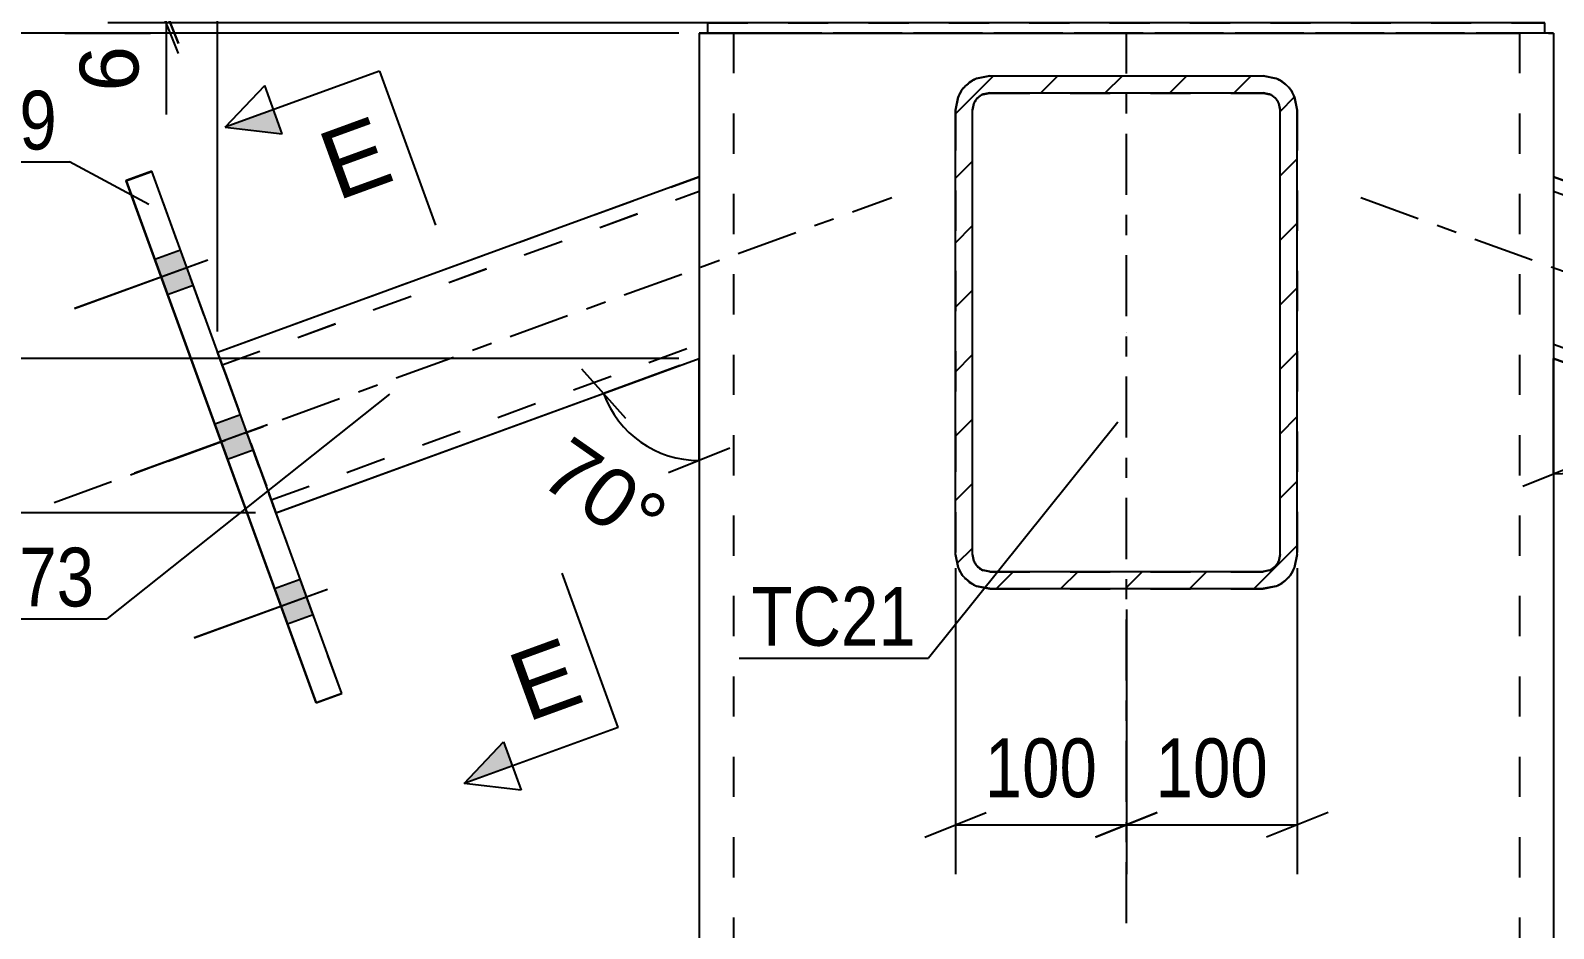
# Model space of a CAD drawing. Header units: millimetres. Extents: x -130 to 464, y -170 to 250.
# Drawn here: x 143.8 to 218.1, y 112 to 155.8 of the extents above; entities that cross this region are included whole.
import ezdxf

# ---------------------------------------------------------------- set-up
doc = ezdxf.new("R2010")
doc.units = ezdxf.units.MM
doc.linetypes.add('DXK_LINE_DOT2', pattern=[3.9198, 1.9599, -1.9599])
doc.linetypes.add('DXK_LINE_DOT3', pattern=[5.9187, 2.979, -0.9799, 0.9799, -0.9799])
doc.styles.add('Arial', font='ARIAL.TTF', dxfattribs={"height": 0.2})
doc.styles.add('Arial Narrow', font='ARIALN.TTF', dxfattribs={"height": 0.2})

# ---------------------------------------------------------------- blocks, each defined once
blk = doc.blocks.new('Bolt-284858639-3651 - 3422')
at = {"linetype": 'Continuous'}
for points in [[(149.873, 144.597), (150.5, 142.874), (151.753, 143.33), (151.126, 145.053)], [(149.873, 144.595), (150.5, 142.873), (151.753, 143.329), (151.126, 145.052)], [(149.873, 144.594), (150.5, 142.871), (151.753, 143.327), (151.126, 145.05)], [(152.795, 136.571), (153.422, 134.848), (154.674, 135.304), (154.047, 137.027)], [(152.795, 136.567), (153.422, 134.845), (154.674, 135.301), (154.047, 137.023)], [(155.716, 128.544), (156.343, 126.821), (157.596, 127.277), (156.969, 129)], [(155.716, 128.542), (156.343, 126.82), (157.596, 127.276), (156.969, 128.998)], [(155.716, 128.541), (156.343, 126.818), (157.596, 127.274), (156.969, 128.997)]]:
    blk.add_hatch(color=1, dxfattribs=at).paths.add_polyline_path(points)
at = {"color": 1, "linetype": 'Continuous'}
for p, q in [((151.126, 145.053), (149.873, 144.597)), ((151.126, 145.052), (149.873, 144.595)), ((151.126, 145.05), (149.873, 144.594)), ((152.458, 144.562), (145.958, 142.197)), ((152.458, 144.561), (145.958, 142.195)), ((152.458, 144.559), (145.958, 142.193)), ((151.753, 143.33), (150.5, 142.874)), ((151.753, 143.329), (150.5, 142.873)), ((151.753, 143.327), (150.5, 142.871)), ((154.047, 137.027), (152.795, 136.571)), ((154.047, 137.023), (152.795, 136.567)), ((155.379, 136.536), (148.879, 134.17)), ((155.379, 136.533), (148.879, 134.167)), ((154.674, 135.304), (153.422, 134.848)), ((154.674, 135.301), (153.422, 134.845)), ((156.969, 129), (155.716, 128.544)), ((156.969, 128.998), (155.716, 128.542)), ((156.969, 128.997), (155.716, 128.541)), ((158.3, 128.509), (151.801, 126.143)), ((158.3, 128.508), (151.801, 126.142)), ((158.3, 128.506), (151.801, 126.14)), ((157.596, 127.277), (156.343, 126.821)), ((157.596, 127.276), (156.343, 126.82)), ((157.596, 127.274), (156.343, 126.818))]:
    blk.add_line(p, q, dxfattribs=at)
blk = doc.blocks.new('Part-284858639-3650 - 3422')
at = {"color": 2, "linetype": 'Continuous'}
for p, q in [((149.729, 148.891), (148.477, 148.435)), ((158.992, 123.441), (149.729, 148.891)), ((148.477, 148.43), (148.477, 148.435)), ((148.477, 148.435), (157.74, 122.985)), ((148.477, 148.43), (148.478, 148.431)), ((157.74, 122.98), (148.477, 148.43)), ((157.74, 122.985), (158.992, 123.441)), ((158.992, 123.436), (157.74, 122.98)), ((158.992, 123.436), (158.991, 123.44)), ((158.992, 123.436), (158.992, 123.441)), ((157.74, 122.98), (157.74, 122.985))]:
    blk.add_line(p, q, dxfattribs=at)
at = {"color": 7, "linetype": 'DXK_LINE_DOT2'}
for p, q in [((148.478, 148.431), (149.729, 148.886)), ((149.729, 148.886), (149.729, 148.891)), ((158.991, 123.44), (149.729, 148.886))]:
    blk.add_line(p, q, dxfattribs=at)
blk = doc.blocks.new('Part-284858639-3558 - 3422')
at = {"linetype": 'Continuous'}
h = blk.add_hatch(dxfattribs=at)
h.set_pattern_fill('', scale=0.7, style=0, pattern_type=0)
h.set_pattern_definition([(45, (205.4677, 152.5198), (-1.57154, 1.57154), [])])
h.paths.add_polyline_path([(205.595, 151.882), (205.468, 152.52), (205.106, 153.06), (204.566, 153.422), (203.928, 153.549), (190.595, 153.549), (189.957, 153.422), (189.416, 153.06), (189.055, 152.52), (188.928, 151.882), (188.928, 130.215), (189.055, 129.577), (189.416, 129.037), (189.957, 128.675), (190.595, 128.549), (203.928, 128.549), (204.566, 128.675), (205.106, 129.037), (205.468, 129.577), (205.595, 130.215)])
h.paths.add_polyline_path([(204.698, 129.896), (204.517, 129.626), (204.247, 129.445), (203.928, 129.382), (190.595, 129.382), (190.276, 129.445), (190.005, 129.626), (189.825, 129.896), (189.761, 130.215), (189.761, 151.882), (189.825, 152.201), (190.005, 152.471), (190.276, 152.652), (190.595, 152.715), (203.928, 152.715), (204.247, 152.652), (204.517, 152.471), (204.698, 152.201), (204.761, 151.882), (204.761, 130.215)])
at = {"color": 2, "linetype": 'Continuous'}
for p, q in [((190.595, 153.549), (189.957, 153.422)), ((190.595, 153.549), (203.928, 153.549)), ((204.566, 153.422), (203.928, 153.549)), ((189.055, 152.52), (188.928, 151.882)), ((190.276, 152.652), (190.595, 152.715)), ((190.595, 152.713), (190.276, 152.649)), ((190.595, 152.713), (190.595, 152.715)), ((190.595, 152.715), (203.928, 152.715)), ((190.595, 152.713), (203.928, 152.713)), ((203.928, 152.713), (203.928, 152.715)), ((203.928, 152.715), (204.247, 152.652)), ((204.247, 152.649), (203.928, 152.713)), ((205.595, 151.882), (205.468, 152.52)), ((188.928, 130.215), (188.928, 151.882)), ((189.761, 151.882), (189.825, 152.201)), ((189.761, 130.215), (189.761, 151.882)), ((204.698, 152.201), (204.761, 151.882)), ((204.761, 130.215), (204.761, 151.882)), ((205.595, 130.215), (205.595, 151.882)), ((188.928, 130.215), (189.055, 129.577)), ((189.825, 129.896), (189.761, 130.215)), ((204.761, 130.215), (204.698, 129.896)), ((205.468, 129.577), (205.595, 130.215)), ((190.595, 129.382), (190.276, 129.445)), ((190.595, 129.382), (203.928, 129.382)), ((204.247, 129.445), (203.928, 129.382)), ((189.957, 128.675), (190.595, 128.549)), ((190.595, 128.546), (189.957, 128.673)), ((190.595, 128.546), (190.595, 128.549)), ((190.595, 128.549), (203.928, 128.549)), ((190.595, 128.546), (203.928, 128.546)), ((203.928, 128.549), (204.566, 128.675)), ((204.566, 128.673), (203.928, 128.546)), ((203.928, 128.546), (203.928, 128.549))]:
    blk.add_line(p, q, dxfattribs=at)
at = {"color": 7, "linetype": 'DXK_LINE_DOT2'}
for p, q in [((189.957, 153.419), (190.595, 153.546)), ((190.595, 153.546), (190.595, 153.549)), ((190.595, 153.546), (203.928, 153.546)), ((203.928, 153.546), (203.928, 153.549)), ((203.928, 153.546), (204.566, 153.419)), ((188.928, 151.879), (189.055, 152.517)), ((205.468, 152.517), (205.595, 151.879)), ((188.928, 151.879), (188.928, 151.882)), ((188.928, 151.879), (188.928, 130.213)), ((189.825, 152.198), (189.761, 151.879)), ((189.761, 151.879), (189.761, 151.882)), ((189.761, 130.213), (189.761, 151.879)), ((189.825, 152.198), (189.825, 152.201)), ((204.698, 152.198), (204.698, 152.201)), ((204.761, 151.879), (204.698, 152.198)), ((204.761, 151.879), (204.761, 151.882)), ((204.761, 130.213), (204.761, 151.879)), ((205.595, 151.882), (205.595, 130.213)), ((189.055, 129.575), (188.928, 130.213)), ((189.761, 130.213), (189.761, 130.215)), ((189.761, 130.213), (189.825, 129.894)), ((204.698, 129.894), (204.761, 130.213)), ((204.761, 130.213), (204.761, 130.215)), ((205.595, 130.213), (205.468, 129.575)), ((189.055, 129.575), (189.055, 129.577)), ((190.276, 129.443), (190.595, 129.379)), ((190.595, 129.379), (190.595, 129.382)), ((190.595, 129.379), (203.928, 129.379)), ((203.928, 129.379), (204.247, 129.443)), ((203.928, 129.379), (203.928, 129.382)), ((205.468, 129.575), (205.468, 129.577))]:
    blk.add_line(p, q, dxfattribs=at)
at = {"color": 7, "linetype": 'DXK_LINE_DOT3'}
blk.add_line((197.261, 141.049), (197.261, 141.046), dxfattribs=at)
at = {"color": 2, "linetype": 'Continuous'}
for centre, radius, start, end in [((190.595, 151.882), 1.667, 112.5, 157.5), ((203.928, 151.882), 1.667, 22.5, 67.5), ((190.595, 151.882), 0.833, 112.5, 157.5), ((190.595, 151.879), 0.833, 112.5, 157.5), ((203.928, 151.882), 0.833, 22.5, 67.5), ((203.928, 151.879), 0.833, 22.5, 67.5), ((190.595, 130.215), 1.667, 202.5, 247.5), ((190.595, 130.213), 1.667, 202.5, 247.5), ((190.595, 130.215), 0.833, 202.5, 247.5), ((203.928, 130.215), 0.833, 292.5, 337.5), ((203.928, 130.215), 1.667, 292.5, 337.5), ((203.928, 130.213), 1.667, 292.5, 337.5)]:
    blk.add_arc(centre, radius, start, end, dxfattribs=at)
at = {"color": 7, "linetype": 'DXK_LINE_DOT2'}
for centre, radius, start, end in [((190.595, 151.879), 1.667, 112.5, 157.5), ((203.928, 151.879), 1.667, 22.5, 67.5), ((190.595, 130.213), 0.833, 202.5, 247.5), ((203.928, 130.213), 0.833, 292.5, 337.5)]:
    blk.add_arc(centre, radius, start, end, dxfattribs=at)
blk = doc.blocks.new('Part-284858639-3563 - 3422')
at = {"color": 2, "linetype": 'Continuous'}
for p, q in [((217.678, 156.13), (176.845, 156.13)), ((176.845, 155.63), (176.845, 156.13)), ((217.678, 155.63), (217.678, 156.13)), ((176.845, 155.63), (178.242, 155.63)), ((217.678, 155.63), (216.281, 155.63))]:
    blk.add_line(p, q, dxfattribs=at)
at = {"color": 7, "linetype": 'DXK_LINE_DOT2'}
for p, q in [((176.845, 156.122), (217.678, 156.122)), ((176.845, 155.622), (176.845, 155.63)), ((176.845, 155.622), (176.845, 155.63)), ((217.678, 155.622), (176.845, 155.622)), ((216.281, 155.63), (178.242, 155.63)), ((217.678, 155.622), (217.678, 155.63)), ((217.678, 155.63), (217.678, 155.622))]:
    blk.add_line(p, q, dxfattribs=at)
blk = doc.blocks.new('Part-284858639-3624 - 3422')
at = {"color": 7, "linetype": 'DXK_LINE_DOT2'}
for p, q in [((190.595, 153.538), (189.957, 153.412)), ((190.595, 153.538), (203.928, 153.538)), ((190.595, 153.536), (190.595, 153.538)), ((203.928, 153.536), (203.928, 153.538)), ((204.566, 153.412), (203.928, 153.538)), ((189.055, 152.51), (188.928, 151.872)), ((190.276, 152.642), (190.595, 152.705)), ((190.595, 152.702), (190.595, 152.705)), ((190.595, 152.705), (203.928, 152.705)), ((203.928, 152.702), (203.928, 152.705)), ((203.928, 152.705), (204.247, 152.642)), ((205.595, 151.872), (205.468, 152.51)), ((188.928, 151.872), (188.928, 130.202)), ((189.761, 151.872), (189.825, 152.191)), ((189.761, 151.869), (189.761, 151.872)), ((189.761, 130.205), (189.761, 151.872)), ((189.825, 152.188), (189.825, 152.191)), ((204.698, 152.188), (204.698, 152.191)), ((204.698, 152.191), (204.761, 151.872)), ((204.761, 151.869), (204.761, 151.872)), ((204.761, 130.205), (204.761, 151.872)), ((205.595, 151.872), (205.595, 130.202)), ((188.928, 130.205), (189.055, 129.567)), ((189.761, 130.202), (189.761, 130.205)), ((189.825, 129.886), (189.761, 130.205)), ((204.761, 130.205), (204.698, 129.886)), ((204.761, 130.202), (204.761, 130.205)), ((205.468, 129.567), (205.595, 130.205)), ((189.055, 129.564), (189.055, 129.567)), ((190.595, 129.372), (190.276, 129.435)), ((190.595, 129.369), (190.595, 129.372)), ((190.595, 129.372), (203.928, 129.372)), ((204.247, 129.435), (203.928, 129.372)), ((203.928, 129.369), (203.928, 129.372)), ((205.468, 129.564), (205.468, 129.567)), ((189.957, 128.665), (190.595, 128.538)), ((190.595, 128.538), (203.928, 128.538)), ((190.595, 128.538), (190.595, 128.536)), ((203.928, 128.538), (204.566, 128.665)), ((203.928, 128.536), (203.928, 128.538))]:
    blk.add_line(p, q, dxfattribs=at)
at = {"color": 7, "linetype": 'DXK_LINE_DOT3'}
blk.add_line((197.261, 141.038), (197.261, 141.036), dxfattribs=at)
at = {"color": 7, "linetype": 'DXK_LINE_DOT2'}
for centre, radius, start, end in [((190.595, 151.872), 1.667, 112.5, 157.5), ((203.928, 151.872), 1.667, 22.5, 67.5), ((190.595, 151.872), 0.833, 112.5, 157.5), ((203.928, 151.872), 0.833, 22.5, 67.5), ((190.595, 130.205), 1.667, 202.5, 247.5), ((190.595, 130.205), 0.833, 202.5, 247.5), ((203.928, 130.205), 0.833, 292.5, 337.5), ((203.928, 130.205), 1.667, 292.5, 337.5)]:
    blk.add_arc(centre, radius, start, end, dxfattribs=at)
blk = doc.blocks.new('Part-284858639-3579 - 3422')
at = {"color": 2, "linetype": 'Continuous'}
for p, q in [((176.428, 155.629), (176.682, 155.63)), ((176.428, 155.629), (176.428, 106.313)), ((176.682, 155.63), (176.845, 155.63)), ((178.242, 155.63), (178.486, 155.63)), ((178.486, 155.63), (179.761, 155.63)), ((179.761, 155.63), (214.761, 155.63)), ((214.761, 155.63), (216.037, 155.63)), ((216.281, 155.63), (216.037, 155.63)), ((217.841, 155.63), (217.678, 155.63)), ((217.841, 155.63), (218.095, 155.629)), ((218.095, 155.629), (218.095, 106.313))]:
    blk.add_line(p, q, dxfattribs=at)
at = {"color": 7, "linetype": 'DXK_LINE_DOT2'}
for p, q in [((176.682, 155.623), (176.428, 155.623)), ((177.404, 155.622), (176.682, 155.623)), ((176.845, 155.63), (177.404, 155.63)), ((177.404, 155.63), (178.242, 155.63)), ((178.486, 155.622), (177.404, 155.622)), ((178.095, 155.629), (178.095, 106.313)), ((178.221, 155.629), (178.095, 155.629)), ((178.095, 155.623), (178.221, 155.623)), ((178.583, 155.629), (178.221, 155.629)), ((178.221, 155.623), (178.583, 155.623)), ((179.761, 155.622), (178.486, 155.622)), ((179.123, 155.63), (178.583, 155.629)), ((178.583, 155.623), (179.123, 155.623)), ((179.761, 155.63), (179.123, 155.63)), ((179.123, 155.623), (179.761, 155.623)), ((179.761, 155.63), (214.761, 155.63)), ((179.761, 155.623), (214.761, 155.623)), ((179.761, 155.622), (214.761, 155.622)), ((215.399, 155.63), (214.761, 155.63)), ((214.761, 155.623), (215.399, 155.623)), ((216.037, 155.622), (214.761, 155.622)), ((215.94, 155.629), (215.399, 155.63)), ((215.399, 155.623), (215.94, 155.623)), ((216.301, 155.629), (215.94, 155.629)), ((215.94, 155.623), (216.301, 155.623)), ((217.118, 155.622), (216.037, 155.622)), ((217.118, 155.63), (216.281, 155.63)), ((216.428, 155.629), (216.301, 155.629)), ((216.301, 155.623), (216.428, 155.623)), ((216.428, 155.629), (216.428, 106.313)), ((217.678, 155.63), (217.118, 155.63)), ((217.841, 155.623), (217.118, 155.622)), ((218.095, 155.623), (217.841, 155.623))]:
    blk.add_line(p, q, dxfattribs=at)
at = {"color": 7, "linetype": 'DXK_LINE_DOT3'}
blk.add_line((197.261, 106.313), (197.261, 155.626), dxfattribs=at)
blk = doc.blocks.new('Part-284858639-3607 - 3422')
at = {"color": 2, "linetype": 'Continuous'}
for p, q in [((218.095, 148.63), (241.586, 140.08)), ((218.095, 139.762), (238.736, 132.249)), ((218.095, 139.761), (238.735, 132.248))]:
    blk.add_line(p, q, dxfattribs=at)
at = {"color": 7, "linetype": 'DXK_LINE_DOT2'}
for p, q in [((218.095, 148.63), (218.095, 139.761)), ((218.095, 148.629), (241.586, 140.078)), ((218.095, 147.92), (241.358, 139.453)), ((218.095, 147.919), (241.358, 139.452)), ((218.095, 140.471), (238.964, 132.875)), ((218.095, 140.47), (238.964, 132.874)), ((241.453, 139.713), (241.305, 139.306)), ((241.359, 139.452), (241.453, 139.711)), ((241.552, 139.984), (241.453, 139.713)), ((241.453, 139.711), (241.552, 139.983)), ((241.586, 140.08), (241.552, 139.984)), ((241.552, 139.983), (241.586, 140.078)), ((241.586, 140.08), (241.586, 140.078)), ((241.359, 139.452), (239.018, 133.021)), ((241.305, 139.306), (239.018, 133.022)), ((241.218, 139.066), (239.105, 133.262)), ((241.218, 139.065), (239.105, 133.261)), ((241.218, 139.066), (241.341, 139.405)), ((241.292, 139.268), (241.218, 139.065)), ((241.341, 139.404), (241.292, 139.268)), ((241.341, 139.405), (241.358, 139.453)), ((241.358, 139.452), (241.341, 139.404)), ((241.358, 139.453), (241.358, 139.452)), ((239.018, 133.022), (238.87, 132.616)), ((238.87, 132.614), (239.018, 133.021)), ((239.105, 133.261), (238.982, 132.922)), ((238.982, 132.923), (239.031, 133.059)), ((239.031, 133.059), (239.105, 133.262)), ((238.735, 132.248), (238.736, 132.248)), ((238.771, 132.344), (238.736, 132.249)), ((238.736, 132.248), (238.771, 132.343)), ((238.736, 132.249), (238.736, 132.248)), ((238.87, 132.616), (238.771, 132.344)), ((238.771, 132.343), (238.87, 132.614)), ((238.964, 132.875), (238.982, 132.923)), ((238.982, 132.922), (238.964, 132.874)), ((238.964, 132.874), (238.964, 132.875))]:
    blk.add_line(p, q, dxfattribs=at)
at = {"color": 7, "linetype": 'DXK_LINE_DOT3'}
blk.add_line((208.698, 147.615), (249.558, 132.743), dxfattribs=at)
blk = doc.blocks.new('Part-284858639-3619 - 3422')
at = {"color": 2, "linetype": 'Continuous'}
for p, q in [((152.936, 140.079), (176.428, 148.63)), ((155.786, 132.249), (176.428, 139.762)), ((155.787, 132.248), (176.428, 139.761))]:
    blk.add_line(p, q, dxfattribs=at)
at = {"color": 7, "linetype": 'DXK_LINE_DOT2'}
for p, q in [((152.936, 140.078), (176.428, 148.629)), ((176.428, 148.63), (176.428, 139.761)), ((153.164, 139.453), (176.428, 147.92)), ((153.164, 139.452), (176.428, 147.919)), ((155.558, 132.875), (176.428, 140.471)), ((155.558, 132.874), (176.428, 140.47)), ((152.936, 140.078), (152.936, 140.079)), ((152.971, 139.984), (152.936, 140.079)), ((152.936, 140.078), (152.971, 139.983)), ((153.069, 139.713), (152.971, 139.984)), ((152.971, 139.983), (153.069, 139.711)), ((153.217, 139.306), (153.069, 139.713)), ((153.069, 139.711), (153.217, 139.305)), ((153.164, 139.452), (153.164, 139.453)), ((153.164, 139.453), (153.181, 139.405)), ((153.181, 139.404), (153.164, 139.452)), ((153.181, 139.405), (153.231, 139.27)), ((153.305, 139.065), (153.181, 139.404)), ((153.217, 139.306), (155.505, 133.022)), ((153.217, 139.305), (155.541, 132.922)), ((153.231, 139.27), (153.305, 139.066)), ((153.305, 139.066), (155.417, 133.262)), ((153.305, 139.065), (155.417, 133.261)), ((155.417, 133.262), (155.541, 132.923)), ((155.491, 133.058), (155.417, 133.261)), ((155.541, 132.922), (155.491, 133.058)), ((155.652, 132.616), (155.505, 133.022)), ((155.541, 132.923), (155.558, 132.875)), ((155.558, 132.874), (155.541, 132.922)), ((155.541, 132.922), (155.652, 132.614)), ((155.558, 132.874), (155.558, 132.875)), ((155.751, 132.344), (155.652, 132.616)), ((155.652, 132.614), (155.751, 132.343)), ((155.786, 132.249), (155.751, 132.344)), ((155.751, 132.343), (155.786, 132.248)), ((155.786, 132.248), (155.786, 132.249)), ((155.786, 132.248), (155.787, 132.248))]:
    blk.add_line(p, q, dxfattribs=at)
at = {"color": 7, "linetype": 'DXK_LINE_DOT3'}
blk.add_line((144.964, 132.743), (185.825, 147.615), dxfattribs=at)
blk = doc.blocks.new('StraightDimension-284858639-6623 - 3422')
at = {"color": 7, "linetype": 'Continuous'}
for p, q in [((152.936, 141.078), (152.936, 225.321)), ((176.428, 156.622), (176.428, 225.321)), ((154.436, 223.071), (151.436, 221.871)), ((174.928, 221.871), (177.928, 223.071)), ((152.936, 222.471), (176.428, 222.471))]:
    blk.add_line(p, q, dxfattribs=at)
at = {"color": 0}
blk.add_wipeout([(168.024, 223.221), (168.024, 227.421), (161.34, 227.421), (161.34, 223.221)], dxfattribs=at)
at = {"color": 3, "style": 'Arial Narrow'}
blk.add_text('282', height=2.8633, dxfattribs=at).set_placement((161.94, 223.821))
blk = doc.blocks.new('StraightDimension-284858639-3693 - 3422')
at = {"color": 7, "linetype": 'Continuous'}
for p, q in [((149.828, 165.459), (151.028, 162.459)), ((175.428, 163.959), (147.578, 163.959)), ((150.428, 156.626), (150.428, 163.959)), ((151.028, 155.126), (149.828, 158.126)), ((175.428, 156.626), (147.578, 156.626))]:
    blk.add_line(p, q, dxfattribs=at)
at = {"color": 0}
blk.add_wipeout([(149.677, 163.116), (145.477, 163.116), (145.478, 157.469), (149.678, 157.469)], dxfattribs=at)
at = {"color": 3, "style": 'Arial'}
blk.add_text('88', height=2.8652, rotation=90.00021, dxfattribs=at).set_placement((149.078, 158.069))
blk = doc.blocks.new('StraightDimension-284858639-6621 - 3422')
at = {"color": 7, "linetype": 'Continuous'}
for p, q in [((218.095, 156.622), (218.095, 225.322)), ((241.569, 141.032), (241.569, 225.322)), ((219.595, 223.072), (216.595, 221.872)), ((240.069, 221.872), (243.069, 223.072)), ((218.095, 222.472), (241.569, 222.472))]:
    blk.add_line(p, q, dxfattribs=at)
at = {"color": 0}
blk.add_wipeout([(233.174, 223.222), (233.174, 227.422), (226.49, 227.422), (226.49, 223.222)], dxfattribs=at)
at = {"color": 3, "style": 'Arial Narrow'}
blk.add_text('282', height=2.8633, dxfattribs=at).set_placement((227.09, 223.822))
blk = doc.blocks.new('StraightDimension-284858639-3687 - 3422')
at = {"color": 7, "linetype": 'Continuous'}
for p, q in [((149.828, 158.126), (151.028, 155.126)), ((151.028, 154.626), (149.828, 157.626)), ((175.428, 156.626), (147.578, 156.626)), ((217.095, 156.126), (147.578, 156.126)), ((150.428, 156.126), (150.428, 156.626)), ((150.428, 156.126), (150.428, 151.652)), ((150.428, 156.126), (150.428, 151.652))]:
    blk.add_line(p, q, dxfattribs=at)
at = {"color": 0}
blk.add_wipeout([(149.677, 155.601), (145.477, 155.601), (145.478, 152.177), (149.678, 152.177)], dxfattribs=at)
at = {"color": 3, "style": 'Arial'}
blk.add_text('6', height=2.865, rotation=90.00021, dxfattribs=at).set_placement((149.078, 152.777))
blk = doc.blocks.new('AngleDimension-284858639-3655 - 3422')
at = {"color": 7, "linetype": 'Continuous'}
for p, q in [((171.757, 138.06), (176.428, 139.762)), ((176.428, 134.791), (176.428, 139.762)), ((170.68, 139.264), (172.835, 136.856)), ((175.488, 139.419), (171.757, 138.06)), ((177.928, 135.391), (174.928, 134.191))]:
    blk.add_line(p, q, dxfattribs=at)
blk.add_arc((176.428, 139.762), 4.971, 200.02253, 270, dxfattribs=at)
at = {"color": 0}
blk.add_wipeout([(173.621, 129.433), (176.03, 132.874), (170.093, 137.03), (167.684, 133.589)], dxfattribs=at)
at = {"color": 3, "style": 'Arial'}
blk.add_text('70°', height=2.8652, rotation=-34.99053, dxfattribs=at).set_placement((168.52, 133.736))
blk = doc.blocks.new('StraightDimension-284858639-3672 - 3422')
at = {"color": 7, "linetype": 'Continuous'}
blk.add_line((175.428, 155.626), (104.867, 155.626), dxfattribs=at)
blk = doc.blocks.new('StraightDimension-284858639-3677 - 3422')
at = {"color": 7, "linetype": 'Continuous'}
blk.add_line((175.428, 155.626), (104.867, 155.626), dxfattribs=at)
blk = doc.blocks.new('StraightDimension-284858639-3932 - 3422')
at = {"color": 7, "linetype": 'Continuous'}
for p, q in [((188.928, 129.549), (188.928, 114.631)), ((197.261, 127.531), (197.261, 114.631)), ((187.428, 116.431), (190.428, 117.631)), ((198.761, 117.631), (195.761, 116.431)), ((188.928, 117.031), (197.261, 117.031))]:
    blk.add_line(p, q, dxfattribs=at)
at = {"color": 0}
blk.add_wipeout([(196.437, 117.781), (196.437, 121.981), (189.752, 121.981), (189.752, 117.781)], dxfattribs=at)
at = {"color": 3, "style": 'Arial Narrow'}
blk.add_text('100', height=2.8633, dxfattribs=at).set_placement((190.352, 118.381))
blk = doc.blocks.new('StraightDimension-284858639-3946 - 3422')
at = {"color": 7, "linetype": 'Continuous'}
for p, q in [((205.595, 129.549), (205.595, 114.631)), ((197.261, 127.531), (197.261, 114.631)), ((195.761, 116.431), (198.761, 117.631)), ((207.095, 117.631), (204.095, 116.431)), ((197.261, 117.031), (205.595, 117.031))]:
    blk.add_line(p, q, dxfattribs=at)
at = {"color": 0}
blk.add_wipeout([(204.77, 117.781), (204.77, 121.981), (198.086, 121.981), (198.086, 117.781)], dxfattribs=at)
at = {"color": 3, "style": 'Arial Narrow'}
blk.add_text('100', height=2.8633, dxfattribs=at).set_placement((198.686, 118.381))
blk = doc.blocks.new('AngleDimension-284858639-3965 - 3422')
at = {"color": 7, "linetype": 'Continuous'}
for p, q in [((223.371, 137.842), (218.095, 139.762)), ((218.095, 134.147), (218.095, 139.762)), ((223.321, 139.456), (223.422, 136.227)), ((218.095, 138.762), (218.095, 134.147)), ((216.595, 133.547), (219.595, 134.747))]:
    blk.add_line(p, q, dxfattribs=at)
blk.add_arc((218.095, 139.762), 5.615, 270, 339.99997, dxfattribs=at)
at = {"color": 0}
blk.add_wipeout([(226.886, 132.837), (224.477, 136.278), (219.186, 132.573), (221.595, 129.132)], dxfattribs=at)
at = {"color": 3, "style": 'Arial Narrow'}
blk.add_text('70°', height=2.8633, rotation=35.00199, dxfattribs=at).set_placement((221.743, 129.968))
blk = doc.blocks.new('StraightDimension-284858639-10960 - 3422')
at = {"color": 7, "linetype": 'Continuous'}
for p, q in [((130.507, 154.122), (129.307, 157.122)), ((175.428, 155.622), (119.466, 155.622)), ((129.907, 139.76), (129.907, 155.622)), ((129.307, 141.26), (130.507, 138.26)), ((175.428, 139.76), (114.966, 139.76))]:
    blk.add_line(p, q, dxfattribs=at)
at = {"color": 0}
blk.add_wipeout([(129.156, 151.034), (124.956, 151.034), (124.957, 144.349), (129.157, 144.349)], dxfattribs=at)
at = {"color": 3, "style": 'Arial Narrow'}
blk.add_text('190', height=2.8633, rotation=90.00021, dxfattribs=at).set_placement((128.557, 144.949))
at = {"color": 0, "linetype": 'Continuous'}
blk.add_wipeout([(129.207, 156.222), (129.207, 160.422), (118.866, 160.422), (118.866, 156.222)], dxfattribs=at)
at = {"color": 3, "linetype": 'Continuous', "style": 'Arial Narrow'}
blk.add_text('14537', height=2.8633, dxfattribs=at).set_placement((119.466, 156.822))
blk = doc.blocks.new('StraightDimension-284858639-10961 - 3422')
at = {"color": 7, "linetype": 'Continuous'}
for p, q in [((129.307, 141.26), (130.507, 138.26)), ((175.428, 139.76), (114.966, 139.76)), ((129.907, 132.242), (129.907, 139.76)), ((130.507, 130.742), (129.307, 133.742)), ((154.788, 132.242), (114.966, 132.242))]:
    blk.add_line(p, q, dxfattribs=at)
at = {"color": 0, "linetype": 'Continuous'}
blk.add_wipeout([(124.707, 140.36), (124.707, 144.56), (114.366, 144.56), (114.366, 140.36)], dxfattribs=at)
at = {"color": 3, "linetype": 'Continuous', "style": 'Arial Narrow'}
blk.add_text('14347', height=2.8633, dxfattribs=at).set_placement((114.966, 140.96))
at = {"color": 0}
blk.add_wipeout([(129.156, 138.429), (124.956, 138.429), (124.957, 133.573), (129.157, 133.573)], dxfattribs=at)
at = {"color": 3, "style": 'Arial Narrow'}
blk.add_text('90', height=2.8633, rotation=90.00021, dxfattribs=at).set_placement((128.557, 134.173))
blk = doc.blocks.new('StraightDimension-284858639-10962 - 3422')
at = {"color": 7, "linetype": 'Continuous'}
for p, q in [((130.507, 130.742), (129.307, 133.742)), ((154.788, 132.242), (114.966, 132.242)), ((129.907, 61.139), (129.907, 132.242)), ((129.307, 62.639), (130.507, 59.639)), ((175.428, 61.139), (119.466, 61.139))]:
    blk.add_line(p, q, dxfattribs=at)
at = {"color": 0, "linetype": 'Continuous'}
blk.add_wipeout([(124.707, 132.842), (124.707, 137.042), (114.366, 137.042), (114.366, 132.842)], dxfattribs=at)
at = {"color": 0}
blk.add_wipeout([(129.156, 100.947), (124.956, 100.947), (124.957, 92.434), (129.157, 92.434)], dxfattribs=at)
at = {"color": 3, "linetype": 'Continuous', "style": 'Arial Narrow'}
blk.add_text('14257', height=2.8633, dxfattribs=at).set_placement((114.966, 133.442))
at = {"color": 3, "style": 'Arial Narrow'}
blk.add_text('3275', height=2.8633, rotation=90.00021, dxfattribs=at).set_placement((128.557, 93.034))
blk = doc.blocks.new('Mark-284858639-3646 - 3422')
at = {"color": 30, "linetype": 'Continuous'}
for p in [(136.471, 149.356), (149.591, 147.277)]:
    blk.add_line(p, (145.71, 149.356), dxfattribs=at)
at = {"color": 0}
blk.add_wipeout([(145.11, 149.956), (145.11, 152.956), (137.071, 152.956), (137.071, 149.956)], dxfattribs=at)
blk.add_wipeout([(145.11, 149.956), (145.11, 152.956), (137.071, 152.956), (137.071, 149.956)], dxfattribs=at)
at = {"color": 3, "style": 'Arial Narrow'}
blk.add_text('SP19', height=2.8633, dxfattribs=at).set_placement((137.071, 149.956))
blk = doc.blocks.new('Mark-284858639-3554 - 3422')
at = {"color": 30, "linetype": 'Continuous'}
for p in [(196.84, 136.654), (178.371, 125.164)]:
    blk.add_line(p, (187.608, 125.164), dxfattribs=at)
at = {"color": 0}
blk.add_wipeout([(187.008, 125.764), (187.008, 128.764), (178.971, 128.764), (178.971, 125.764)], dxfattribs=at)
blk.add_wipeout([(187.008, 125.764), (187.008, 128.764), (178.971, 128.764), (178.971, 125.764)], dxfattribs=at)
at = {"color": 3, "style": 'Arial Narrow'}
blk.add_text('TC21', height=2.8633, dxfattribs=at).set_placement((178.971, 125.764))
blk = doc.blocks.new('Mark-284858639-3615 - 3422')
at = {"color": 30, "linetype": 'Continuous'}
for p in [(161.318, 138.024), (138.295, 127.08)]:
    blk.add_line(p, (147.531, 127.08), dxfattribs=at)
at = {"color": 0}
blk.add_wipeout([(146.931, 127.68), (146.931, 130.68), (138.895, 130.68), (138.895, 127.68)], dxfattribs=at)
blk.add_wipeout([(146.931, 127.68), (146.931, 130.68), (138.895, 130.68), (138.895, 127.68)], dxfattribs=at)
at = {"color": 3, "style": 'Arial Narrow'}
blk.add_text('TC73', height=2.8633, dxfattribs=at).set_placement((138.895, 127.68))
blk = doc.blocks.new('SectionMark-284858639-4061 - 3422')
at = {"linetype": 'Continuous'}
for points in [[(155.663, 151.897), (156.091, 150.723), (153.314, 151.042)], [(166.885, 121.078), (167.313, 119.903), (164.964, 119.048)]]:
    blk.add_hatch(color=6, dxfattribs=at).paths.add_polyline_path(points)
at = {"color": 6, "linetype": 'Continuous'}
for p, q in [((153.314, 151.042), (155.235, 153.072)), ((156.091, 150.723), (155.235, 153.072)), ((153.314, 151.042), (156.091, 150.723)), ((164.964, 119.048), (166.885, 121.078)), ((166.885, 121.078), (167.74, 118.729)), ((167.74, 118.729), (164.964, 119.048))]:
    blk.add_line(p, q, dxfattribs=at)
at = {"color": 0, "linetype": 'Continuous'}
for points in [[(161.688, 148.504), (160.49, 151.792), (157.567, 150.728), (158.765, 147.44)], [(170.942, 123.087), (169.745, 126.376), (166.822, 125.312), (168.02, 122.023)]]:
    blk.add_wipeout(points, dxfattribs=at)
at = {"color": 6, "linetype": 'Continuous'}
for p, q in [((160.831, 153.779), (153.314, 151.042)), ((160.831, 153.779), (163.568, 146.262)), ((172.481, 121.785), (169.744, 129.302)), ((172.481, 121.785), (164.964, 119.048))]:
    blk.add_line(p, q, dxfattribs=at)
at = {"color": 3, "linetype": 'Continuous', "style": 'Arial'}
for p in [(158.765, 147.44), (168.02, 122.023)]:
    blk.add_text('E', height=3.343, rotation=20.00769, dxfattribs=at).set_placement(p)

msp = doc.modelspace()

# ---------------------------------------------------------------- block references
for name in ['Part-284858639-3563 - 3422', 'Part-284858639-3579 - 3422', 'Part-284858639-3558 - 3422', 'Part-284858639-3624 - 3422', 'Part-284858639-3619 - 3422', 'Part-284858639-3650 - 3422', 'Part-284858639-3607 - 3422', 'Bolt-284858639-3651 - 3422']:
    msp.add_blockref(name, (0, 0))

# ---------------------------------------------------------------- next in the draw order: block references
for name in ['StraightDimension-284858639-6623 - 3422', 'StraightDimension-284858639-6621 - 3422', 'AngleDimension-284858639-3655 - 3422', 'AngleDimension-284858639-3965 - 3422', 'StraightDimension-284858639-3932 - 3422']:
    msp.add_blockref(name, (0, 0))

# ---------------------------------------------------------------- next in the draw order: block references
for name in ['StraightDimension-284858639-3693 - 3422', 'StraightDimension-284858639-3946 - 3422']:
    msp.add_blockref(name, (0, 0))

# ---------------------------------------------------------------- next in the draw order: block references
for name in ['StraightDimension-284858639-3687 - 3422', 'Mark-284858639-3554 - 3422']:
    msp.add_blockref(name, (0, 0))

# ---------------------------------------------------------------- next in the draw order: block references
msp.add_blockref('StraightDimension-284858639-3672 - 3422', (0, 0))

# ---------------------------------------------------------------- next in the draw order: block references
msp.add_blockref('StraightDimension-284858639-3677 - 3422', (0, 0))

# ---------------------------------------------------------------- next in the draw order: block references
msp.add_blockref('StraightDimension-284858639-10960 - 3422', (0, 0))

# ---------------------------------------------------------------- next in the draw order: block references
for name in ['Mark-284858639-3646 - 3422', 'StraightDimension-284858639-10961 - 3422']:
    msp.add_blockref(name, (0, 0))

# ---------------------------------------------------------------- next in the draw order: block references
msp.add_blockref('StraightDimension-284858639-10962 - 3422', (0, 0))

# ---------------------------------------------------------------- next in the draw order: block references
msp.add_blockref('Mark-284858639-3615 - 3422', (0, 0))

# ---------------------------------------------------------------- next in the draw order: block references
msp.add_blockref('SectionMark-284858639-4061 - 3422', (0, 0))

doc.saveas('drawing.dxf')
